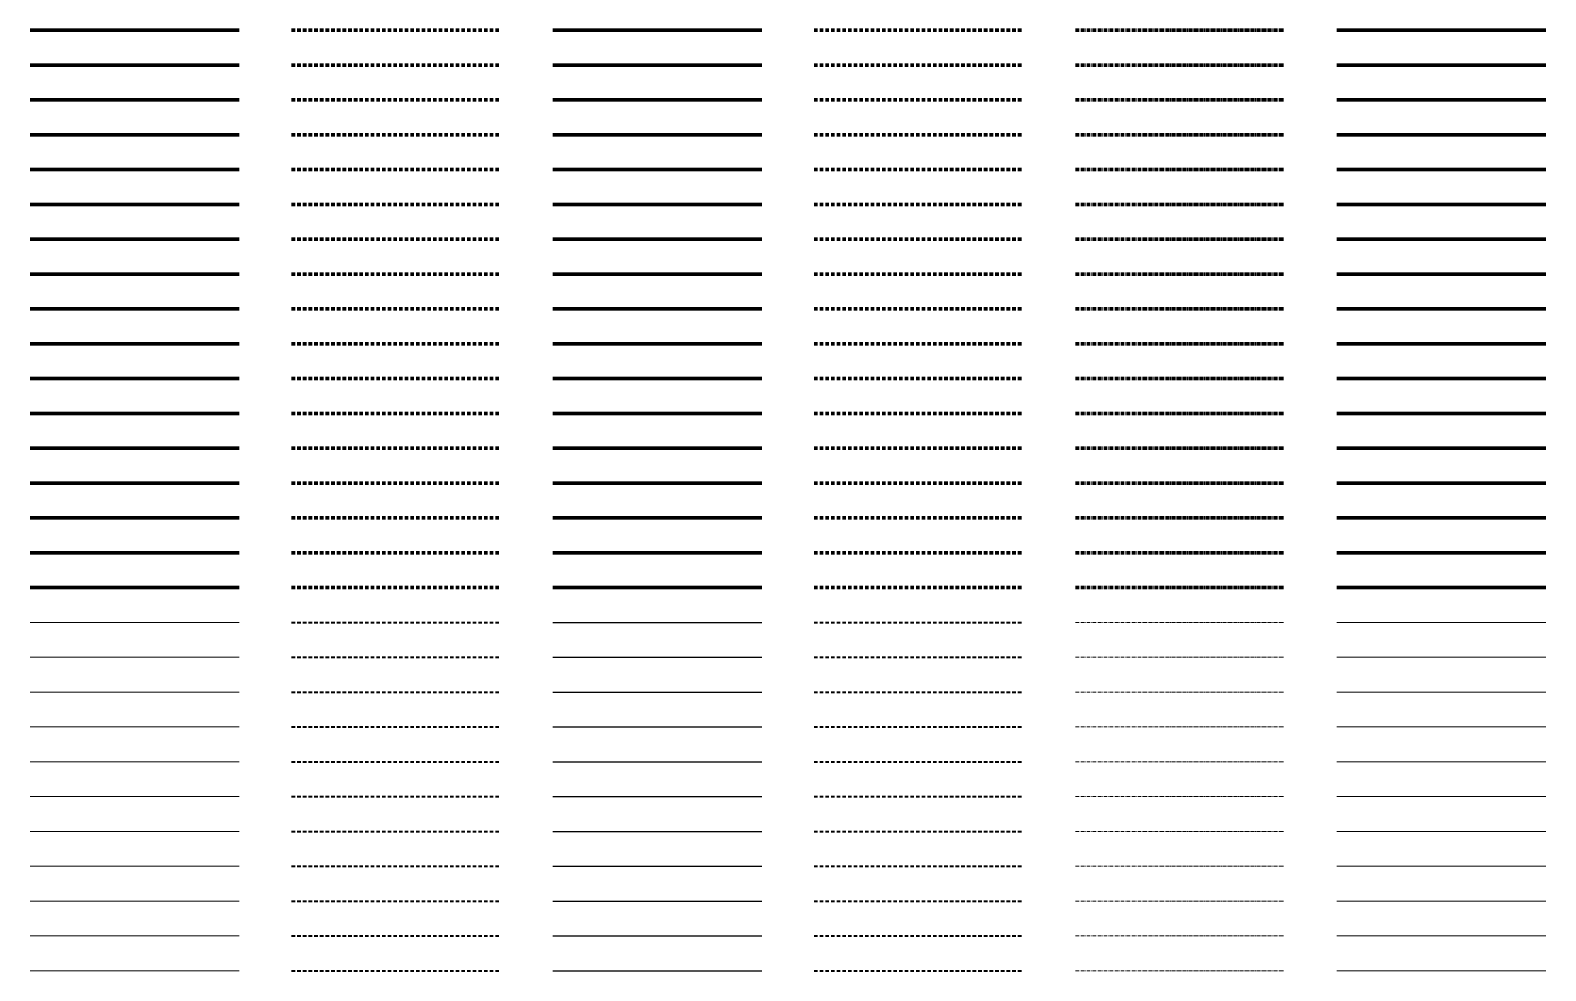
# Model space of a CAD drawing. Header units: metres. Extents: x -170 to 2070, y -13 to 17840.
# Drawn here: x 150 to 1020, y 5560 to 6100 of the extents above; entities that cross this region are included whole.
import ezdxf
from ezdxf.lldxf.tags import DXFTag

# ---------------------------------------------------------------- set-up
doc = ezdxf.new("R2010")
doc.units = ezdxf.units.M
doc.linetypes.add('KL-SO', pattern=[3.25, 2, -1.25])
doc.linetypes.add('KL-VERLATEN-SO', pattern=[3.25, 2, -0.5, 0.25, -0.5])
for name, color, linetype, lineweight in [('B-OI-KL-ET_LS_DISTRIBUTIE_400 V_4x150Al as50Cu-G', 14, 'Continuous', 18), ('B-OI-KL-ET_LS_DISTRIBUTIE_400 V_4x150Al as50Cu-RESERVE-G', 14, 'KL-RESERVE-SO', 18), ('B-OI-KL-ET_LS_DISTRIBUTIE_400 V_4x150Al as50Cu-VERLATEN-G', 14, 'KL-VERLATEN-SO', 18), ('B-OI-KL-ET_LS_DISTRIBUTIE_400 V_4x16Cu as16-G', 14, 'Continuous', 18), ('B-OI-KL-ET_LS_DISTRIBUTIE_400 V_4x16Cu as16-RESERVE-G', 14, 'KL-RESERVE-SO', 18), ('B-OI-KL-ET_LS_DISTRIBUTIE_400 V_4x16Cu as16-VERLATEN-G', 14, 'KL-VERLATEN-SO', 18), ('B-OI-KL-ET_LS_DISTRIBUTIE_400 V_4x2.5Cu as2.5-G', 14, 'Continuous', 18), ('B-OI-KL-ET_LS_DISTRIBUTIE_400 V_4x2.5Cu as2.5-RESERVE-G', 14, 'KL-RESERVE-SO', 18), ('B-OI-KL-ET_LS_DISTRIBUTIE_400 V_4x2.5Cu as2.5-VERLATEN-G', 14, 'KL-VERLATEN-SO', 18), ('B-OI-KL-ET_LS_DISTRIBUTIE_400 V_4x50Al 4x2.5Cu as25Cu-G', 14, 'Continuous', 18), ('B-OI-KL-ET_LS_DISTRIBUTIE_400 V_4x50Al 4x2.5Cu as25Cu-RESERVE-G', 14, 'KL-RESERVE-SO', 18), ('B-OI-KL-ET_LS_DISTRIBUTIE_400 V_4x50Al 4x2.5Cu as25Cu-VERLATEN-G', 14, 'KL-VERLATEN-SO', 18), ('B-OI-KL-ET_LS_DISTRIBUTIE_400 V_4x6Cu as6-G', 14, 'Continuous', 18), ('B-OI-KL-ET_LS_DISTRIBUTIE_400 V_4x6Cu as6-RESERVE-G', 14, 'KL-RESERVE-SO', 18), ('B-OI-KL-ET_LS_DISTRIBUTIE_400 V_4x6Cu as6-VERLATEN-G', 14, 'KL-VERLATEN-SO', 18), ('B-OI-KL-ET_LS_DISTRIBUTIE_400 V_4x95Al 4x6Cu as35Cu-G', 14, 'Continuous', 18), ('B-OI-KL-ET_LS_DISTRIBUTIE_400 V_4x95Al 4x6Cu as35Cu-RESERVE-G', 14, 'KL-RESERVE-SO', 18), ('B-OI-KL-ET_LS_DISTRIBUTIE_400 V_4x95Al 4x6Cu as35Cu-VERLATEN-G', 14, 'KL-VERLATEN-SO', 18), ('B-OI-KL-ET_LS_DISTRIBUTIE_400 V_5x10Cu-G', 14, 'Continuous', 18), ('B-OI-KL-ET_LS_DISTRIBUTIE_400 V_5x10Cu-RESERVE-G', 14, 'KL-RESERVE-SO', 18), ('B-OI-KL-ET_LS_DISTRIBUTIE_400 V_5x10Cu-VERLATEN-G', 14, 'KL-VERLATEN-SO', 18), ('B-OI-KL-ET_LS_DISTRIBUTIE_400 V_5x16Cu-G', 14, 'Continuous', 18), ('B-OI-KL-ET_LS_DISTRIBUTIE_400 V_5x16Cu-RESERVE-G', 14, 'KL-RESERVE-SO', 18), ('B-OI-KL-ET_LS_DISTRIBUTIE_400 V_5x16Cu-VERLATEN-G', 14, 'KL-VERLATEN-SO', 18), ('B-OI-KL-ET_LS_DISTRIBUTIE_400 V_OVERIG-G', 14, 'Continuous', 18), ('B-OI-KL-ET_LS_DISTRIBUTIE_400 V_OVERIG-RESERVE-G', 14, 'KL-RESERVE-SO', 18), ('B-OI-KL-ET_LS_DISTRIBUTIE_400 V_OVERIG-VERLATEN-G', 14, 'KL-VERLATEN-SO', 18), ('B-OI-KL-ET_LS_KATTENRUG-G', 7, 'Continuous', 18), ('B-OI-KL-ET_LS_KATTENRUG-RESERVE-G', 7, 'KL-RESERVE-SO', 18), ('B-OI-KL-ET_LS_KATTENRUG-VERLATEN-G', 7, 'KL-VERLATEN-SO', 18), ('B-OI-KL-ET_LS_KRUISING_OVERIG-G', 7, 'Continuous', 18), ('B-OI-KL-ET_LS_KRUISING_OVERIG-RESERVE-G', 7, 'KL-RESERVE-SO', 18), ('B-OI-KL-ET_LS_KRUISING_OVERIG-VERLATEN-G', 7, 'KL-VERLATEN-SO', 18), ('B-OI-KL-ET_LS_MANTELBUIS_GV EPOXY-G', 7, 'Continuous', 70), ('B-OI-KL-ET_LS_MANTELBUIS_GV EPOXY-RESERVE-G', 7, 'KL-RESERVE-SO', 70), ('B-OI-KL-ET_LS_MANTELBUIS_GV EPOXY-VERLATEN-G', 7, 'KL-VERLATEN-SO', 70), ('B-OI-KL-ET_LS_MANTELBUIS_GV EPOXY_150-G', 7, 'Continuous', 70), ('B-OI-KL-ET_LS_MANTELBUIS_GV EPOXY_150-RESERVE-G', 7, 'KL-RESERVE-SO', 70), ('B-OI-KL-ET_LS_MANTELBUIS_GV EPOXY_150-VERLATEN-G', 7, 'KL-VERLATEN-SO', 70), ('B-OI-KL-ET_LS_MANTELBUIS_GV EPOXY_200-G', 7, 'Continuous', 70), ('B-OI-KL-ET_LS_MANTELBUIS_GV EPOXY_200-RESERVE-G', 7, 'KL-RESERVE-SO', 70), ('B-OI-KL-ET_LS_MANTELBUIS_GV EPOXY_200-VERLATEN-G', 7, 'KL-VERLATEN-SO', 70), ('B-OI-KL-ET_LS_MANTELBUIS_GV EPOXY_250-G', 7, 'Continuous', 70), ('B-OI-KL-ET_LS_MANTELBUIS_GV EPOXY_250-RESERVE-G', 7, 'KL-RESERVE-SO', 70), ('B-OI-KL-ET_LS_MANTELBUIS_GV EPOXY_250-VERLATEN-G', 7, 'KL-VERLATEN-SO', 70), ('B-OI-KL-ET_LS_MANTELBUIS_GV EPOXY_300-G', 7, 'Continuous', 70), ('B-OI-KL-ET_LS_MANTELBUIS_GV EPOXY_300-RESERVE-G', 7, 'KL-RESERVE-SO', 70), ('B-OI-KL-ET_LS_MANTELBUIS_GV EPOXY_300-VERLATEN-G', 7, 'KL-VERLATEN-SO', 70), ('B-OI-KL-ET_LS_MANTELBUIS_GV EPOXY_350-G', 7, 'Continuous', 70), ('B-OI-KL-ET_LS_MANTELBUIS_GV EPOXY_350-RESERVE-G', 7, 'KL-RESERVE-SO', 70), ('B-OI-KL-ET_LS_MANTELBUIS_GV EPOXY_350-VERLATEN-G', 7, 'KL-VERLATEN-SO', 70), ('B-OI-KL-ET_LS_MANTELBUIS_GV EPOXY_400-G', 7, 'Continuous', 70), ('B-OI-KL-ET_LS_MANTELBUIS_GV EPOXY_400-RESERVE-G', 7, 'KL-RESERVE-SO', 70), ('B-OI-KL-ET_LS_MANTELBUIS_GV EPOXY_400-VERLATEN-G', 7, 'KL-VERLATEN-SO', 70), ('B-OI-KL-ET_LS_MANTELBUIS_GV EPOXY_558-G', 7, 'Continuous', 70), ('B-OI-KL-ET_LS_MANTELBUIS_GV EPOXY_558-RESERVE-G', 7, 'KL-RESERVE-SO', 70), ('B-OI-KL-ET_LS_MANTELBUIS_GV EPOXY_558-VERLATEN-G', 7, 'KL-VERLATEN-SO', 70), ('B-OI-KL-ET_LS_MANTELBUIS_GV EPOXY_616-G', 7, 'Continuous', 70), ('B-OI-KL-ET_LS_MANTELBUIS_GV EPOXY_616-RESERVE-G', 7, 'KL-RESERVE-SO', 70), ('B-OI-KL-ET_LS_MANTELBUIS_GV EPOXY_616-VERLATEN-G', 7, 'KL-VERLATEN-SO', 70), ('B-OI-KL-ET_LS_MANTELBUIS_HDPE DEELBAAR DN100 -G', 7, 'Continuous', 70), ('B-OI-KL-ET_LS_MANTELBUIS_HDPE DEELBAAR DN100 -RESERVE-G', 7, 'KL-RESERVE-SO', 70), ('B-OI-KL-ET_LS_MANTELBUIS_HDPE DEELBAAR DN100 -VERLATEN-G', 7, 'KL-VERLATEN-SO', 70), ('B-OI-KL-ET_LS_MANTELBUIS_HDPE DEELBAAR DN100_114-G', 7, 'Continuous', 70), ('B-OI-KL-ET_LS_MANTELBUIS_HDPE DEELBAAR DN100_114-RESERVE-G', 7, 'KL-RESERVE-SO', 70), ('B-OI-KL-ET_LS_MANTELBUIS_HDPE DEELBAAR DN100_114-VERLATEN-G', 7, 'KL-VERLATEN-SO', 70), ('B-OI-KL-ET_LS_MANTELBUIS_HDPE DEELBAAR DN150 -G', 7, 'Continuous', 70), ('B-OI-KL-ET_LS_MANTELBUIS_HDPE DEELBAAR DN150 -RESERVE-G', 7, 'KL-RESERVE-SO', 70), ('B-OI-KL-ET_LS_MANTELBUIS_HDPE DEELBAAR DN150 -VERLATEN-G', 7, 'KL-VERLATEN-SO', 70), ('B-OI-KL-ET_LS_MANTELBUIS_HDPE DEELBAAR DN150_165-G', 7, 'Continuous', 70), ('B-OI-KL-ET_LS_MANTELBUIS_HDPE DEELBAAR DN150_165-RESERVE-G', 7, 'KL-RESERVE-SO', 70), ('B-OI-KL-ET_LS_MANTELBUIS_HDPE DEELBAAR DN150_165-VERLATEN-G', 7, 'KL-VERLATEN-SO', 70), ('B-OI-KL-ET_LS_MANTELBUIS_HDPE FLEXIBEL-G', 7, 'Continuous', 70), ('B-OI-KL-ET_LS_MANTELBUIS_HDPE FLEXIBEL-RESERVE-G', 7, 'KL-RESERVE-SO', 70), ('B-OI-KL-ET_LS_MANTELBUIS_HDPE FLEXIBEL-VERLATEN-G', 7, 'KL-VERLATEN-SO', 70), ('B-OI-KL-ET_LS_MANTELBUIS_HDPE FLEXIBEL_110-G', 7, 'Continuous', 70), ('B-OI-KL-ET_LS_MANTELBUIS_HDPE FLEXIBEL_110-RESERVE-G', 7, 'KL-RESERVE-SO', 70), ('B-OI-KL-ET_LS_MANTELBUIS_HDPE FLEXIBEL_110-VERLATEN-G', 7, 'KL-VERLATEN-SO', 70), ('B-OI-KL-ET_LS_MANTELBUIS_HDPE FLEXIBEL_125-G', 7, 'Continuous', 70), ('B-OI-KL-ET_LS_MANTELBUIS_HDPE FLEXIBEL_125-RESERVE-G', 7, 'KL-RESERVE-SO', 70), ('B-OI-KL-ET_LS_MANTELBUIS_HDPE FLEXIBEL_125-VERLATEN-G', 7, 'KL-VERLATEN-SO', 70), ('B-OI-KL-ET_LS_MANTELBUIS_HDPE FLEXIBEL_160-G', 7, 'Continuous', 70), ('B-OI-KL-ET_LS_MANTELBUIS_HDPE FLEXIBEL_160-RESERVE-G', 7, 'KL-RESERVE-SO', 70), ('B-OI-KL-ET_LS_MANTELBUIS_HDPE FLEXIBEL_160-VERLATEN-G', 7, 'KL-VERLATEN-SO', 70), ('N-OI-KL-ET_LS_DISTRIBUTIE_400 V_4x150Al as50Cu-G', 14, 'KL-SO', 35), ('N-OI-KL-ET_LS_DISTRIBUTIE_400 V_4x16Cu as16-G', 14, 'KL-SO', 35), ('N-OI-KL-ET_LS_DISTRIBUTIE_400 V_4x2.5Cu as2.5-G', 14, 'KL-SO', 35), ('N-OI-KL-ET_LS_DISTRIBUTIE_400 V_4x50Al 4x2.5Cu as25Cu-G', 14, 'KL-SO', 35), ('N-OI-KL-ET_LS_DISTRIBUTIE_400 V_4x6Cu as6-G', 14, 'KL-SO', 35), ('N-OI-KL-ET_LS_DISTRIBUTIE_400 V_4x95Al 4x6Cu as35Cu-G', 14, 'KL-SO', 35), ('N-OI-KL-ET_LS_DISTRIBUTIE_400 V_5x10Cu-G', 14, 'KL-SO', 35), ('N-OI-KL-ET_LS_DISTRIBUTIE_400 V_5x16Cu-G', 14, 'KL-SO', 35), ('N-OI-KL-ET_LS_DISTRIBUTIE_400 V_OVERIG-G', 14, 'KL-SO', 35), ('N-OI-KL-ET_LS_KATTENRUG-G', 7, 'KL-SO', 35), ('N-OI-KL-ET_LS_KRUISING_OVERIG-G', 7, 'KL-SO', 35), ('N-OI-KL-ET_LS_MANTELBUIS_GV EPOXY-G', 10, 'KL-SO', 70), ('N-OI-KL-ET_LS_MANTELBUIS_GV EPOXY_150-G', 10, 'KL-SO', 70), ('N-OI-KL-ET_LS_MANTELBUIS_GV EPOXY_200-G', 10, 'KL-SO', 70), ('N-OI-KL-ET_LS_MANTELBUIS_GV EPOXY_250-G', 10, 'KL-SO', 70), ('N-OI-KL-ET_LS_MANTELBUIS_GV EPOXY_300-G', 10, 'KL-SO', 70), ('N-OI-KL-ET_LS_MANTELBUIS_GV EPOXY_350-G', 10, 'KL-SO', 70), ('N-OI-KL-ET_LS_MANTELBUIS_GV EPOXY_400-G', 10, 'KL-SO', 70), ('N-OI-KL-ET_LS_MANTELBUIS_GV EPOXY_558-G', 10, 'KL-SO', 70), ('N-OI-KL-ET_LS_MANTELBUIS_GV EPOXY_616-G', 10, 'KL-SO', 70), ('N-OI-KL-ET_LS_MANTELBUIS_HDPE DEELBAAR DN100 -G', 10, 'KL-SO', 70), ('N-OI-KL-ET_LS_MANTELBUIS_HDPE DEELBAAR DN100_114-G', 10, 'KL-SO', 70), ('N-OI-KL-ET_LS_MANTELBUIS_HDPE DEELBAAR DN150 -G', 10, 'KL-SO', 70), ('N-OI-KL-ET_LS_MANTELBUIS_HDPE DEELBAAR DN150_165-G', 10, 'KL-SO', 70), ('N-OI-KL-ET_LS_MANTELBUIS_HDPE FLEXIBEL-G', 10, 'KL-SO', 70), ('N-OI-KL-ET_LS_MANTELBUIS_HDPE FLEXIBEL_110-G', 10, 'KL-SO', 70), ('N-OI-KL-ET_LS_MANTELBUIS_HDPE FLEXIBEL_125-G', 10, 'KL-SO', 70), ('N-OI-KL-ET_LS_MANTELBUIS_HDPE FLEXIBEL_160-G', 10, 'KL-SO', 70), ('R-OI-KL-ET_LS_DISTRIBUTIE_400 V_4x150Al as50Cu-G', 14, 'KL-SO', 35), ('R-OI-KL-ET_LS_DISTRIBUTIE_400 V_4x16Cu as16-G', 14, 'KL-SO', 35), ('R-OI-KL-ET_LS_DISTRIBUTIE_400 V_4x2.5Cu as2.5-G', 14, 'KL-SO', 35), ('R-OI-KL-ET_LS_DISTRIBUTIE_400 V_4x50Al 4x2.5Cu as25Cu-G', 14, 'KL-SO', 35), ('R-OI-KL-ET_LS_DISTRIBUTIE_400 V_4x6Cu as6-G', 14, 'KL-SO', 35), ('R-OI-KL-ET_LS_DISTRIBUTIE_400 V_4x95Al 4x6Cu as35Cu-G', 14, 'KL-SO', 35), ('R-OI-KL-ET_LS_DISTRIBUTIE_400 V_5x10Cu-G', 14, 'KL-SO', 35), ('R-OI-KL-ET_LS_DISTRIBUTIE_400 V_5x16Cu-G', 14, 'KL-SO', 35), ('R-OI-KL-ET_LS_DISTRIBUTIE_400 V_OVERIG-G', 14, 'KL-SO', 35), ('R-OI-KL-ET_LS_KATTENRUG-G', 7, 'KL-SO', 35), ('R-OI-KL-ET_LS_KRUISING_OVERIG-G', 7, 'KL-SO', 35), ('R-OI-KL-ET_LS_MANTELBUIS_GV EPOXY-G', 10, 'KL-SO', 70), ('R-OI-KL-ET_LS_MANTELBUIS_GV EPOXY_150-G', 10, 'KL-SO', 70), ('R-OI-KL-ET_LS_MANTELBUIS_GV EPOXY_200-G', 10, 'KL-SO', 70), ('R-OI-KL-ET_LS_MANTELBUIS_GV EPOXY_250-G', 10, 'KL-SO', 70), ('R-OI-KL-ET_LS_MANTELBUIS_GV EPOXY_300-G', 10, 'KL-SO', 70), ('R-OI-KL-ET_LS_MANTELBUIS_GV EPOXY_350-G', 10, 'KL-SO', 70), ('R-OI-KL-ET_LS_MANTELBUIS_GV EPOXY_400-G', 10, 'KL-SO', 70), ('R-OI-KL-ET_LS_MANTELBUIS_GV EPOXY_558-G', 10, 'KL-SO', 70), ('R-OI-KL-ET_LS_MANTELBUIS_GV EPOXY_616-G', 10, 'KL-SO', 70), ('R-OI-KL-ET_LS_MANTELBUIS_HDPE DEELBAAR DN100 -G', 10, 'KL-SO', 70), ('R-OI-KL-ET_LS_MANTELBUIS_HDPE DEELBAAR DN100_114-G', 10, 'KL-SO', 70), ('R-OI-KL-ET_LS_MANTELBUIS_HDPE DEELBAAR DN150 -G', 10, 'KL-SO', 70), ('R-OI-KL-ET_LS_MANTELBUIS_HDPE DEELBAAR DN150_165-G', 10, 'KL-SO', 70), ('R-OI-KL-ET_LS_MANTELBUIS_HDPE FLEXIBEL-G', 10, 'KL-SO', 70), ('R-OI-KL-ET_LS_MANTELBUIS_HDPE FLEXIBEL_110-G', 10, 'KL-SO', 70), ('R-OI-KL-ET_LS_MANTELBUIS_HDPE FLEXIBEL_125-G', 10, 'KL-SO', 70), ('R-OI-KL-ET_LS_MANTELBUIS_HDPE FLEXIBEL_160-G', 10, 'KL-SO', 70), ('V-OI-KL-ET_LS_DISTRIBUTIE_400 V_4x150Al as50Cu-G', 14, 'V-KL-SO', 25), ('V-OI-KL-ET_LS_DISTRIBUTIE_400 V_4x16Cu as16-G', 14, 'V-KL-SO', 25), ('V-OI-KL-ET_LS_DISTRIBUTIE_400 V_4x2.5Cu as2.5-G', 14, 'V-KL-SO', 25), ('V-OI-KL-ET_LS_DISTRIBUTIE_400 V_4x50Al 4x2.5Cu as25Cu-G', 14, 'V-KL-SO', 25), ('V-OI-KL-ET_LS_DISTRIBUTIE_400 V_4x6Cu as6-G', 14, 'V-KL-SO', 25), ('V-OI-KL-ET_LS_DISTRIBUTIE_400 V_4x95Al 4x6Cu as35Cu-G', 14, 'V-KL-SO', 25), ('V-OI-KL-ET_LS_DISTRIBUTIE_400 V_5x10Cu-G', 14, 'V-KL-SO', 25), ('V-OI-KL-ET_LS_DISTRIBUTIE_400 V_5x16Cu-G', 14, 'V-KL-SO', 25), ('V-OI-KL-ET_LS_DISTRIBUTIE_400 V_OVERIG-G', 14, 'V-KL-SO', 25), ('V-OI-KL-ET_LS_KATTENRUG-G', 7, 'V-KL-SO', 25), ('V-OI-KL-ET_LS_KRUISING_OVERIG-G', 7, 'V-KL-SO', 25), ('V-OI-KL-ET_LS_MANTELBUIS_GV EPOXY-G', 7, 'V-KL-SO', 70), ('V-OI-KL-ET_LS_MANTELBUIS_GV EPOXY_150-G', 7, 'V-KL-SO', 70), ('V-OI-KL-ET_LS_MANTELBUIS_GV EPOXY_200-G', 7, 'V-KL-SO', 70), ('V-OI-KL-ET_LS_MANTELBUIS_GV EPOXY_250-G', 7, 'V-KL-SO', 70), ('V-OI-KL-ET_LS_MANTELBUIS_GV EPOXY_300-G', 7, 'V-KL-SO', 70), ('V-OI-KL-ET_LS_MANTELBUIS_GV EPOXY_350-G', 7, 'V-KL-SO', 70), ('V-OI-KL-ET_LS_MANTELBUIS_GV EPOXY_400-G', 7, 'V-KL-SO', 70), ('V-OI-KL-ET_LS_MANTELBUIS_GV EPOXY_558-G', 7, 'V-KL-SO', 70), ('V-OI-KL-ET_LS_MANTELBUIS_GV EPOXY_616-G', 7, 'V-KL-SO', 70), ('V-OI-KL-ET_LS_MANTELBUIS_HDPE DEELBAAR DN100 -G', 7, 'V-KL-SO', 70), ('V-OI-KL-ET_LS_MANTELBUIS_HDPE DEELBAAR DN100_114-G', 7, 'V-KL-SO', 70), ('V-OI-KL-ET_LS_MANTELBUIS_HDPE DEELBAAR DN150 -G', 7, 'V-KL-SO', 70), ('V-OI-KL-ET_LS_MANTELBUIS_HDPE DEELBAAR DN150_165-G', 7, 'V-KL-SO', 70), ('V-OI-KL-ET_LS_MANTELBUIS_HDPE FLEXIBEL-G', 7, 'V-KL-SO', 70), ('V-OI-KL-ET_LS_MANTELBUIS_HDPE FLEXIBEL_110-G', 7, 'V-KL-SO', 70), ('V-OI-KL-ET_LS_MANTELBUIS_HDPE FLEXIBEL_125-G', 7, 'V-KL-SO', 70), ('V-OI-KL-ET_LS_MANTELBUIS_HDPE FLEXIBEL_160-G', 7, 'V-KL-SO', 70)]:
    doc.layers.add(name, color=color, linetype=linetype, lineweight=lineweight)
tags = doc.linetypes.add('KL-RESERVE-SO', pattern='A,7,-2,["RS",Standard,S=1,R=0,X=-1,Y=-0.5],-1.5', length=10.5).pattern_tags.tags
tags[6] = DXFTag(74, 10)
doc.linetypes.add('V-KL-SO', pattern='A,2,[24,nlcs.shx,S=0.75,R=0,X=0,Y=0],2', length=4)

msp = doc.modelspace()

# ---------------------------------------------------------------- linework, layer by layer
at = {"layer": 'B-OI-KL-ET_LS_DISTRIBUTIE_400 V_4x150Al as50Cu-G'}
msp.add_line((150, 5560), (270, 5560), dxfattribs=at)
at = {"layer": 'B-OI-KL-ET_LS_DISTRIBUTIE_400 V_4x150Al as50Cu-RESERVE-G'}
msp.add_line((900, 5560), (1020, 5560), dxfattribs=at)
at = {"layer": 'B-OI-KL-ET_LS_DISTRIBUTIE_400 V_4x150Al as50Cu-VERLATEN-G'}
msp.add_line((750, 5560), (870, 5560), dxfattribs=at)
at = {"layer": 'B-OI-KL-ET_LS_DISTRIBUTIE_400 V_4x16Cu as16-G'}
msp.add_line((150, 5580), (270, 5580), dxfattribs=at)
at = {"layer": 'B-OI-KL-ET_LS_DISTRIBUTIE_400 V_4x16Cu as16-RESERVE-G'}
msp.add_line((900, 5580), (1020, 5580), dxfattribs=at)
at = {"layer": 'B-OI-KL-ET_LS_DISTRIBUTIE_400 V_4x16Cu as16-VERLATEN-G'}
msp.add_line((750, 5580), (870, 5580), dxfattribs=at)
at = {"layer": 'B-OI-KL-ET_LS_DISTRIBUTIE_400 V_4x2.5Cu as2.5-G'}
msp.add_line((150, 5600), (270, 5600), dxfattribs=at)
at = {"layer": 'B-OI-KL-ET_LS_DISTRIBUTIE_400 V_4x2.5Cu as2.5-RESERVE-G'}
msp.add_line((900, 5600), (1020, 5600), dxfattribs=at)
at = {"layer": 'B-OI-KL-ET_LS_DISTRIBUTIE_400 V_4x2.5Cu as2.5-VERLATEN-G'}
msp.add_line((750, 5600), (870, 5600), dxfattribs=at)
at = {"layer": 'B-OI-KL-ET_LS_DISTRIBUTIE_400 V_4x50Al 4x2.5Cu as25Cu-G'}
msp.add_line((150, 5620), (270, 5620), dxfattribs=at)
at = {"layer": 'B-OI-KL-ET_LS_DISTRIBUTIE_400 V_4x50Al 4x2.5Cu as25Cu-RESERVE-G'}
msp.add_line((900, 5620), (1020, 5620), dxfattribs=at)
at = {"layer": 'B-OI-KL-ET_LS_DISTRIBUTIE_400 V_4x50Al 4x2.5Cu as25Cu-VERLATEN-G'}
msp.add_line((750, 5620), (870, 5620), dxfattribs=at)
at = {"layer": 'B-OI-KL-ET_LS_DISTRIBUTIE_400 V_4x6Cu as6-G'}
msp.add_line((150, 5640), (270, 5640), dxfattribs=at)
at = {"layer": 'B-OI-KL-ET_LS_DISTRIBUTIE_400 V_4x6Cu as6-RESERVE-G'}
msp.add_line((900, 5640), (1020, 5640), dxfattribs=at)
at = {"layer": 'B-OI-KL-ET_LS_DISTRIBUTIE_400 V_4x6Cu as6-VERLATEN-G'}
msp.add_line((750, 5640), (870, 5640), dxfattribs=at)
at = {"layer": 'B-OI-KL-ET_LS_DISTRIBUTIE_400 V_4x95Al 4x6Cu as35Cu-G'}
msp.add_line((150, 5660), (270, 5660), dxfattribs=at)
at = {"layer": 'B-OI-KL-ET_LS_DISTRIBUTIE_400 V_4x95Al 4x6Cu as35Cu-RESERVE-G'}
msp.add_line((900, 5660), (1020, 5660), dxfattribs=at)
at = {"layer": 'B-OI-KL-ET_LS_DISTRIBUTIE_400 V_4x95Al 4x6Cu as35Cu-VERLATEN-G'}
msp.add_line((750, 5660), (870, 5660), dxfattribs=at)
at = {"layer": 'B-OI-KL-ET_LS_DISTRIBUTIE_400 V_5x10Cu-G'}
msp.add_line((150, 5680), (270, 5680), dxfattribs=at)
at = {"layer": 'B-OI-KL-ET_LS_DISTRIBUTIE_400 V_5x10Cu-RESERVE-G'}
msp.add_line((900, 5680), (1020, 5680), dxfattribs=at)
at = {"layer": 'B-OI-KL-ET_LS_DISTRIBUTIE_400 V_5x10Cu-VERLATEN-G'}
msp.add_line((750, 5680), (870, 5680), dxfattribs=at)
at = {"layer": 'B-OI-KL-ET_LS_DISTRIBUTIE_400 V_5x16Cu-G'}
msp.add_line((150, 5700), (270, 5700), dxfattribs=at)
at = {"layer": 'B-OI-KL-ET_LS_DISTRIBUTIE_400 V_5x16Cu-RESERVE-G'}
msp.add_line((900, 5700), (1020, 5700), dxfattribs=at)
at = {"layer": 'B-OI-KL-ET_LS_DISTRIBUTIE_400 V_5x16Cu-VERLATEN-G'}
msp.add_line((750, 5700), (870, 5700), dxfattribs=at)
at = {"layer": 'B-OI-KL-ET_LS_DISTRIBUTIE_400 V_OVERIG-G'}
msp.add_line((150, 5720), (270, 5720), dxfattribs=at)
at = {"layer": 'B-OI-KL-ET_LS_DISTRIBUTIE_400 V_OVERIG-RESERVE-G'}
msp.add_line((900, 5720), (1020, 5720), dxfattribs=at)
at = {"layer": 'B-OI-KL-ET_LS_DISTRIBUTIE_400 V_OVERIG-VERLATEN-G'}
msp.add_line((750, 5720), (870, 5720), dxfattribs=at)
at = {"layer": 'B-OI-KL-ET_LS_KATTENRUG-G'}
msp.add_line((150, 5740), (270, 5740), dxfattribs=at)
at = {"layer": 'B-OI-KL-ET_LS_KATTENRUG-RESERVE-G'}
msp.add_line((900, 5740), (1020, 5740), dxfattribs=at)
at = {"layer": 'B-OI-KL-ET_LS_KATTENRUG-VERLATEN-G'}
msp.add_line((750, 5740), (870, 5740), dxfattribs=at)
at = {"layer": 'B-OI-KL-ET_LS_KRUISING_OVERIG-G'}
msp.add_line((150, 5760), (270, 5760), dxfattribs=at)
at = {"layer": 'B-OI-KL-ET_LS_KRUISING_OVERIG-RESERVE-G'}
msp.add_line((900, 5760), (1020, 5760), dxfattribs=at)
at = {"layer": 'B-OI-KL-ET_LS_KRUISING_OVERIG-VERLATEN-G'}
msp.add_line((750, 5760), (870, 5760), dxfattribs=at)
at = {"layer": 'B-OI-KL-ET_LS_MANTELBUIS_GV EPOXY-G'}
msp.add_line((150, 5780), (270, 5780), dxfattribs=at)
at = {"layer": 'B-OI-KL-ET_LS_MANTELBUIS_GV EPOXY-RESERVE-G'}
msp.add_line((900, 5780), (1020, 5780), dxfattribs=at)
at = {"layer": 'B-OI-KL-ET_LS_MANTELBUIS_GV EPOXY-VERLATEN-G'}
msp.add_line((750, 5780), (870, 5780), dxfattribs=at)
at = {"layer": 'B-OI-KL-ET_LS_MANTELBUIS_GV EPOXY_150-G'}
msp.add_line((150, 5800), (270, 5800), dxfattribs=at)
at = {"layer": 'B-OI-KL-ET_LS_MANTELBUIS_GV EPOXY_150-RESERVE-G'}
msp.add_line((900, 5800), (1020, 5800), dxfattribs=at)
at = {"layer": 'B-OI-KL-ET_LS_MANTELBUIS_GV EPOXY_150-VERLATEN-G'}
msp.add_line((750, 5800), (870, 5800), dxfattribs=at)
at = {"layer": 'B-OI-KL-ET_LS_MANTELBUIS_GV EPOXY_200-G'}
msp.add_line((150, 5820), (270, 5820), dxfattribs=at)
at = {"layer": 'B-OI-KL-ET_LS_MANTELBUIS_GV EPOXY_200-RESERVE-G'}
msp.add_line((900, 5820), (1020, 5820), dxfattribs=at)
at = {"layer": 'B-OI-KL-ET_LS_MANTELBUIS_GV EPOXY_200-VERLATEN-G'}
msp.add_line((750, 5820), (870, 5820), dxfattribs=at)
at = {"layer": 'B-OI-KL-ET_LS_MANTELBUIS_GV EPOXY_250-G'}
msp.add_line((150, 5840), (270, 5840), dxfattribs=at)
at = {"layer": 'B-OI-KL-ET_LS_MANTELBUIS_GV EPOXY_250-RESERVE-G'}
msp.add_line((900, 5840), (1020, 5840), dxfattribs=at)
at = {"layer": 'B-OI-KL-ET_LS_MANTELBUIS_GV EPOXY_250-VERLATEN-G'}
msp.add_line((750, 5840), (870, 5840), dxfattribs=at)
at = {"layer": 'B-OI-KL-ET_LS_MANTELBUIS_GV EPOXY_300-G'}
msp.add_line((150, 5860), (270, 5860), dxfattribs=at)
at = {"layer": 'B-OI-KL-ET_LS_MANTELBUIS_GV EPOXY_300-RESERVE-G'}
msp.add_line((900, 5860), (1020, 5860), dxfattribs=at)
at = {"layer": 'B-OI-KL-ET_LS_MANTELBUIS_GV EPOXY_300-VERLATEN-G'}
msp.add_line((750, 5860), (870, 5860), dxfattribs=at)
at = {"layer": 'B-OI-KL-ET_LS_MANTELBUIS_GV EPOXY_350-G'}
msp.add_line((150, 5880), (270, 5880), dxfattribs=at)
at = {"layer": 'B-OI-KL-ET_LS_MANTELBUIS_GV EPOXY_350-RESERVE-G'}
msp.add_line((900, 5880), (1020, 5880), dxfattribs=at)
at = {"layer": 'B-OI-KL-ET_LS_MANTELBUIS_GV EPOXY_350-VERLATEN-G'}
msp.add_line((750, 5880), (870, 5880), dxfattribs=at)
at = {"layer": 'B-OI-KL-ET_LS_MANTELBUIS_GV EPOXY_400-G'}
msp.add_line((150, 5900), (270, 5900), dxfattribs=at)
at = {"layer": 'B-OI-KL-ET_LS_MANTELBUIS_GV EPOXY_400-RESERVE-G'}
msp.add_line((900, 5900), (1020, 5900), dxfattribs=at)
at = {"layer": 'B-OI-KL-ET_LS_MANTELBUIS_GV EPOXY_400-VERLATEN-G'}
msp.add_line((750, 5900), (870, 5900), dxfattribs=at)
at = {"layer": 'B-OI-KL-ET_LS_MANTELBUIS_GV EPOXY_558-G'}
msp.add_line((150, 5920), (270, 5920), dxfattribs=at)
at = {"layer": 'B-OI-KL-ET_LS_MANTELBUIS_GV EPOXY_558-RESERVE-G'}
msp.add_line((900, 5920), (1020, 5920), dxfattribs=at)
at = {"layer": 'B-OI-KL-ET_LS_MANTELBUIS_GV EPOXY_558-VERLATEN-G'}
msp.add_line((750, 5920), (870, 5920), dxfattribs=at)
at = {"layer": 'B-OI-KL-ET_LS_MANTELBUIS_GV EPOXY_616-G'}
msp.add_line((150, 5940), (270, 5940), dxfattribs=at)
at = {"layer": 'B-OI-KL-ET_LS_MANTELBUIS_GV EPOXY_616-RESERVE-G'}
msp.add_line((900, 5940), (1020, 5940), dxfattribs=at)
at = {"layer": 'B-OI-KL-ET_LS_MANTELBUIS_GV EPOXY_616-VERLATEN-G'}
msp.add_line((750, 5940), (870, 5940), dxfattribs=at)
at = {"layer": 'B-OI-KL-ET_LS_MANTELBUIS_HDPE DEELBAAR DN100 -G'}
msp.add_line((150, 5960), (270, 5960), dxfattribs=at)
at = {"layer": 'B-OI-KL-ET_LS_MANTELBUIS_HDPE DEELBAAR DN100 -RESERVE-G'}
msp.add_line((900, 5960), (1020, 5960), dxfattribs=at)
at = {"layer": 'B-OI-KL-ET_LS_MANTELBUIS_HDPE DEELBAAR DN100 -VERLATEN-G'}
msp.add_line((750, 5960), (870, 5960), dxfattribs=at)
at = {"layer": 'B-OI-KL-ET_LS_MANTELBUIS_HDPE DEELBAAR DN100_114-G'}
msp.add_line((150, 5980), (270, 5980), dxfattribs=at)
at = {"layer": 'B-OI-KL-ET_LS_MANTELBUIS_HDPE DEELBAAR DN100_114-RESERVE-G'}
msp.add_line((900, 5980), (1020, 5980), dxfattribs=at)
at = {"layer": 'B-OI-KL-ET_LS_MANTELBUIS_HDPE DEELBAAR DN100_114-VERLATEN-G'}
msp.add_line((750, 5980), (870, 5980), dxfattribs=at)
at = {"layer": 'B-OI-KL-ET_LS_MANTELBUIS_HDPE DEELBAAR DN150 -G'}
msp.add_line((150, 6000), (270, 6000), dxfattribs=at)
at = {"layer": 'B-OI-KL-ET_LS_MANTELBUIS_HDPE DEELBAAR DN150 -RESERVE-G'}
msp.add_line((900, 6000), (1020, 6000), dxfattribs=at)
at = {"layer": 'B-OI-KL-ET_LS_MANTELBUIS_HDPE DEELBAAR DN150 -VERLATEN-G'}
msp.add_line((750, 6000), (870, 6000), dxfattribs=at)
at = {"layer": 'B-OI-KL-ET_LS_MANTELBUIS_HDPE DEELBAAR DN150_165-G'}
msp.add_line((150, 6020), (270, 6020), dxfattribs=at)
at = {"layer": 'B-OI-KL-ET_LS_MANTELBUIS_HDPE DEELBAAR DN150_165-RESERVE-G'}
msp.add_line((900, 6020), (1020, 6020), dxfattribs=at)
at = {"layer": 'B-OI-KL-ET_LS_MANTELBUIS_HDPE DEELBAAR DN150_165-VERLATEN-G'}
msp.add_line((750, 6020), (870, 6020), dxfattribs=at)
at = {"layer": 'B-OI-KL-ET_LS_MANTELBUIS_HDPE FLEXIBEL-G'}
msp.add_line((150, 6040), (270, 6040), dxfattribs=at)
at = {"layer": 'B-OI-KL-ET_LS_MANTELBUIS_HDPE FLEXIBEL-RESERVE-G'}
msp.add_line((900, 6040), (1020, 6040), dxfattribs=at)
at = {"layer": 'B-OI-KL-ET_LS_MANTELBUIS_HDPE FLEXIBEL-VERLATEN-G'}
msp.add_line((750, 6040), (870, 6040), dxfattribs=at)
at = {"layer": 'B-OI-KL-ET_LS_MANTELBUIS_HDPE FLEXIBEL_110-G'}
msp.add_line((150, 6060), (270, 6060), dxfattribs=at)
at = {"layer": 'B-OI-KL-ET_LS_MANTELBUIS_HDPE FLEXIBEL_110-RESERVE-G'}
msp.add_line((900, 6060), (1020, 6060), dxfattribs=at)
at = {"layer": 'B-OI-KL-ET_LS_MANTELBUIS_HDPE FLEXIBEL_110-VERLATEN-G'}
msp.add_line((750, 6060), (870, 6060), dxfattribs=at)
at = {"layer": 'B-OI-KL-ET_LS_MANTELBUIS_HDPE FLEXIBEL_125-G'}
msp.add_line((150, 6080), (270, 6080), dxfattribs=at)
at = {"layer": 'B-OI-KL-ET_LS_MANTELBUIS_HDPE FLEXIBEL_125-RESERVE-G'}
msp.add_line((900, 6080), (1020, 6080), dxfattribs=at)
at = {"layer": 'B-OI-KL-ET_LS_MANTELBUIS_HDPE FLEXIBEL_125-VERLATEN-G'}
msp.add_line((750, 6080), (870, 6080), dxfattribs=at)
at = {"layer": 'B-OI-KL-ET_LS_MANTELBUIS_HDPE FLEXIBEL_160-G'}
msp.add_line((150, 6100), (270, 6100), dxfattribs=at)
at = {"layer": 'B-OI-KL-ET_LS_MANTELBUIS_HDPE FLEXIBEL_160-RESERVE-G'}
msp.add_line((900, 6100), (1020, 6100), dxfattribs=at)
at = {"layer": 'B-OI-KL-ET_LS_MANTELBUIS_HDPE FLEXIBEL_160-VERLATEN-G'}
msp.add_line((750, 6100), (870, 6100), dxfattribs=at)
at = {"layer": 'N-OI-KL-ET_LS_DISTRIBUTIE_400 V_4x150Al as50Cu-G'}
msp.add_line((300, 5560), (420, 5560), dxfattribs=at)
at = {"layer": 'N-OI-KL-ET_LS_DISTRIBUTIE_400 V_4x16Cu as16-G'}
msp.add_line((300, 5580), (420, 5580), dxfattribs=at)
at = {"layer": 'N-OI-KL-ET_LS_DISTRIBUTIE_400 V_4x2.5Cu as2.5-G'}
msp.add_line((300, 5600), (420, 5600), dxfattribs=at)
at = {"layer": 'N-OI-KL-ET_LS_DISTRIBUTIE_400 V_4x50Al 4x2.5Cu as25Cu-G'}
msp.add_line((300, 5620), (420, 5620), dxfattribs=at)
at = {"layer": 'N-OI-KL-ET_LS_DISTRIBUTIE_400 V_4x6Cu as6-G'}
msp.add_line((300, 5640), (420, 5640), dxfattribs=at)
at = {"layer": 'N-OI-KL-ET_LS_DISTRIBUTIE_400 V_4x95Al 4x6Cu as35Cu-G'}
msp.add_line((300, 5660), (420, 5660), dxfattribs=at)
at = {"layer": 'N-OI-KL-ET_LS_DISTRIBUTIE_400 V_5x10Cu-G'}
msp.add_line((300, 5680), (420, 5680), dxfattribs=at)
at = {"layer": 'N-OI-KL-ET_LS_DISTRIBUTIE_400 V_5x16Cu-G'}
msp.add_line((300, 5700), (420, 5700), dxfattribs=at)
at = {"layer": 'N-OI-KL-ET_LS_DISTRIBUTIE_400 V_OVERIG-G'}
msp.add_line((300, 5720), (420, 5720), dxfattribs=at)
at = {"layer": 'N-OI-KL-ET_LS_KATTENRUG-G'}
msp.add_line((300, 5740), (420, 5740), dxfattribs=at)
at = {"layer": 'N-OI-KL-ET_LS_KRUISING_OVERIG-G'}
msp.add_line((300, 5760), (420, 5760), dxfattribs=at)
at = {"layer": 'N-OI-KL-ET_LS_MANTELBUIS_GV EPOXY-G'}
msp.add_line((300, 5780), (420, 5780), dxfattribs=at)
at = {"layer": 'N-OI-KL-ET_LS_MANTELBUIS_GV EPOXY_150-G'}
msp.add_line((300, 5800), (420, 5800), dxfattribs=at)
at = {"layer": 'N-OI-KL-ET_LS_MANTELBUIS_GV EPOXY_200-G'}
msp.add_line((300, 5820), (420, 5820), dxfattribs=at)
at = {"layer": 'N-OI-KL-ET_LS_MANTELBUIS_GV EPOXY_250-G'}
msp.add_line((300, 5840), (420, 5840), dxfattribs=at)
at = {"layer": 'N-OI-KL-ET_LS_MANTELBUIS_GV EPOXY_300-G'}
msp.add_line((300, 5860), (420, 5860), dxfattribs=at)
at = {"layer": 'N-OI-KL-ET_LS_MANTELBUIS_GV EPOXY_350-G'}
msp.add_line((300, 5880), (420, 5880), dxfattribs=at)
at = {"layer": 'N-OI-KL-ET_LS_MANTELBUIS_GV EPOXY_400-G'}
msp.add_line((300, 5900), (420, 5900), dxfattribs=at)
at = {"layer": 'N-OI-KL-ET_LS_MANTELBUIS_GV EPOXY_558-G'}
msp.add_line((300, 5920), (420, 5920), dxfattribs=at)
at = {"layer": 'N-OI-KL-ET_LS_MANTELBUIS_GV EPOXY_616-G'}
msp.add_line((300, 5940), (420, 5940), dxfattribs=at)
at = {"layer": 'N-OI-KL-ET_LS_MANTELBUIS_HDPE DEELBAAR DN100 -G'}
msp.add_line((300, 5960), (420, 5960), dxfattribs=at)
at = {"layer": 'N-OI-KL-ET_LS_MANTELBUIS_HDPE DEELBAAR DN100_114-G'}
msp.add_line((300, 5980), (420, 5980), dxfattribs=at)
at = {"layer": 'N-OI-KL-ET_LS_MANTELBUIS_HDPE DEELBAAR DN150 -G'}
msp.add_line((300, 6000), (420, 6000), dxfattribs=at)
at = {"layer": 'N-OI-KL-ET_LS_MANTELBUIS_HDPE DEELBAAR DN150_165-G'}
msp.add_line((300, 6020), (420, 6020), dxfattribs=at)
at = {"layer": 'N-OI-KL-ET_LS_MANTELBUIS_HDPE FLEXIBEL-G'}
msp.add_line((300, 6040), (420, 6040), dxfattribs=at)
at = {"layer": 'N-OI-KL-ET_LS_MANTELBUIS_HDPE FLEXIBEL_110-G'}
msp.add_line((300, 6060), (420, 6060), dxfattribs=at)
at = {"layer": 'N-OI-KL-ET_LS_MANTELBUIS_HDPE FLEXIBEL_125-G'}
msp.add_line((300, 6080), (420, 6080), dxfattribs=at)
at = {"layer": 'N-OI-KL-ET_LS_MANTELBUIS_HDPE FLEXIBEL_160-G'}
msp.add_line((300, 6100), (420, 6100), dxfattribs=at)
at = {"layer": 'R-OI-KL-ET_LS_DISTRIBUTIE_400 V_4x150Al as50Cu-G'}
msp.add_line((600, 5560), (720, 5560), dxfattribs=at)
at = {"layer": 'R-OI-KL-ET_LS_DISTRIBUTIE_400 V_4x16Cu as16-G'}
msp.add_line((600, 5580), (720, 5580), dxfattribs=at)
at = {"layer": 'R-OI-KL-ET_LS_DISTRIBUTIE_400 V_4x2.5Cu as2.5-G'}
msp.add_line((600, 5600), (720, 5600), dxfattribs=at)
at = {"layer": 'R-OI-KL-ET_LS_DISTRIBUTIE_400 V_4x50Al 4x2.5Cu as25Cu-G'}
msp.add_line((600, 5620), (720, 5620), dxfattribs=at)
at = {"layer": 'R-OI-KL-ET_LS_DISTRIBUTIE_400 V_4x6Cu as6-G'}
msp.add_line((600, 5640), (720, 5640), dxfattribs=at)
at = {"layer": 'R-OI-KL-ET_LS_DISTRIBUTIE_400 V_4x95Al 4x6Cu as35Cu-G'}
msp.add_line((600, 5660), (720, 5660), dxfattribs=at)
at = {"layer": 'R-OI-KL-ET_LS_DISTRIBUTIE_400 V_5x10Cu-G'}
msp.add_line((600, 5680), (720, 5680), dxfattribs=at)
at = {"layer": 'R-OI-KL-ET_LS_DISTRIBUTIE_400 V_5x16Cu-G'}
msp.add_line((600, 5700), (720, 5700), dxfattribs=at)
at = {"layer": 'R-OI-KL-ET_LS_DISTRIBUTIE_400 V_OVERIG-G'}
msp.add_line((600, 5720), (720, 5720), dxfattribs=at)
at = {"layer": 'R-OI-KL-ET_LS_KATTENRUG-G'}
msp.add_line((600, 5740), (720, 5740), dxfattribs=at)
at = {"layer": 'R-OI-KL-ET_LS_KRUISING_OVERIG-G'}
msp.add_line((600, 5760), (720, 5760), dxfattribs=at)
at = {"layer": 'R-OI-KL-ET_LS_MANTELBUIS_GV EPOXY-G'}
msp.add_line((600, 5780), (720, 5780), dxfattribs=at)
at = {"layer": 'R-OI-KL-ET_LS_MANTELBUIS_GV EPOXY_150-G'}
msp.add_line((600, 5800), (720, 5800), dxfattribs=at)
at = {"layer": 'R-OI-KL-ET_LS_MANTELBUIS_GV EPOXY_200-G'}
msp.add_line((600, 5820), (720, 5820), dxfattribs=at)
at = {"layer": 'R-OI-KL-ET_LS_MANTELBUIS_GV EPOXY_250-G'}
msp.add_line((600, 5840), (720, 5840), dxfattribs=at)
at = {"layer": 'R-OI-KL-ET_LS_MANTELBUIS_GV EPOXY_300-G'}
msp.add_line((600, 5860), (720, 5860), dxfattribs=at)
at = {"layer": 'R-OI-KL-ET_LS_MANTELBUIS_GV EPOXY_350-G'}
msp.add_line((600, 5880), (720, 5880), dxfattribs=at)
at = {"layer": 'R-OI-KL-ET_LS_MANTELBUIS_GV EPOXY_400-G'}
msp.add_line((600, 5900), (720, 5900), dxfattribs=at)
at = {"layer": 'R-OI-KL-ET_LS_MANTELBUIS_GV EPOXY_558-G'}
msp.add_line((600, 5920), (720, 5920), dxfattribs=at)
at = {"layer": 'R-OI-KL-ET_LS_MANTELBUIS_GV EPOXY_616-G'}
msp.add_line((600, 5940), (720, 5940), dxfattribs=at)
at = {"layer": 'R-OI-KL-ET_LS_MANTELBUIS_HDPE DEELBAAR DN100 -G'}
msp.add_line((600, 5960), (720, 5960), dxfattribs=at)
at = {"layer": 'R-OI-KL-ET_LS_MANTELBUIS_HDPE DEELBAAR DN100_114-G'}
msp.add_line((600, 5980), (720, 5980), dxfattribs=at)
at = {"layer": 'R-OI-KL-ET_LS_MANTELBUIS_HDPE DEELBAAR DN150 -G'}
msp.add_line((600, 6000), (720, 6000), dxfattribs=at)
at = {"layer": 'R-OI-KL-ET_LS_MANTELBUIS_HDPE DEELBAAR DN150_165-G'}
msp.add_line((600, 6020), (720, 6020), dxfattribs=at)
at = {"layer": 'R-OI-KL-ET_LS_MANTELBUIS_HDPE FLEXIBEL-G'}
msp.add_line((600, 6040), (720, 6040), dxfattribs=at)
at = {"layer": 'R-OI-KL-ET_LS_MANTELBUIS_HDPE FLEXIBEL_110-G'}
msp.add_line((600, 6060), (720, 6060), dxfattribs=at)
at = {"layer": 'R-OI-KL-ET_LS_MANTELBUIS_HDPE FLEXIBEL_125-G'}
msp.add_line((600, 6080), (720, 6080), dxfattribs=at)
at = {"layer": 'R-OI-KL-ET_LS_MANTELBUIS_HDPE FLEXIBEL_160-G'}
msp.add_line((600, 6100), (720, 6100), dxfattribs=at)
at = {"layer": 'V-OI-KL-ET_LS_DISTRIBUTIE_400 V_4x150Al as50Cu-G'}
msp.add_line((450, 5560), (570, 5560), dxfattribs=at)
at = {"layer": 'V-OI-KL-ET_LS_DISTRIBUTIE_400 V_4x16Cu as16-G'}
msp.add_line((450, 5580), (570, 5580), dxfattribs=at)
at = {"layer": 'V-OI-KL-ET_LS_DISTRIBUTIE_400 V_4x2.5Cu as2.5-G'}
msp.add_line((450, 5600), (570, 5600), dxfattribs=at)
at = {"layer": 'V-OI-KL-ET_LS_DISTRIBUTIE_400 V_4x50Al 4x2.5Cu as25Cu-G'}
msp.add_line((450, 5620), (570, 5620), dxfattribs=at)
at = {"layer": 'V-OI-KL-ET_LS_DISTRIBUTIE_400 V_4x6Cu as6-G'}
msp.add_line((450, 5640), (570, 5640), dxfattribs=at)
at = {"layer": 'V-OI-KL-ET_LS_DISTRIBUTIE_400 V_4x95Al 4x6Cu as35Cu-G'}
msp.add_line((450, 5660), (570, 5660), dxfattribs=at)
at = {"layer": 'V-OI-KL-ET_LS_DISTRIBUTIE_400 V_5x10Cu-G'}
msp.add_line((450, 5680), (570, 5680), dxfattribs=at)
at = {"layer": 'V-OI-KL-ET_LS_DISTRIBUTIE_400 V_5x16Cu-G'}
msp.add_line((450, 5700), (570, 5700), dxfattribs=at)
at = {"layer": 'V-OI-KL-ET_LS_DISTRIBUTIE_400 V_OVERIG-G'}
msp.add_line((450, 5720), (570, 5720), dxfattribs=at)
at = {"layer": 'V-OI-KL-ET_LS_KATTENRUG-G'}
msp.add_line((450, 5740), (570, 5740), dxfattribs=at)
at = {"layer": 'V-OI-KL-ET_LS_KRUISING_OVERIG-G'}
msp.add_line((450, 5760), (570, 5760), dxfattribs=at)
at = {"layer": 'V-OI-KL-ET_LS_MANTELBUIS_GV EPOXY-G'}
msp.add_line((450, 5780), (570, 5780), dxfattribs=at)
at = {"layer": 'V-OI-KL-ET_LS_MANTELBUIS_GV EPOXY_150-G'}
msp.add_line((450, 5800), (570, 5800), dxfattribs=at)
at = {"layer": 'V-OI-KL-ET_LS_MANTELBUIS_GV EPOXY_200-G'}
msp.add_line((450, 5820), (570, 5820), dxfattribs=at)
at = {"layer": 'V-OI-KL-ET_LS_MANTELBUIS_GV EPOXY_250-G'}
msp.add_line((450, 5840), (570, 5840), dxfattribs=at)
at = {"layer": 'V-OI-KL-ET_LS_MANTELBUIS_GV EPOXY_300-G'}
msp.add_line((450, 5860), (570, 5860), dxfattribs=at)
at = {"layer": 'V-OI-KL-ET_LS_MANTELBUIS_GV EPOXY_350-G'}
msp.add_line((450, 5880), (570, 5880), dxfattribs=at)
at = {"layer": 'V-OI-KL-ET_LS_MANTELBUIS_GV EPOXY_400-G'}
msp.add_line((450, 5900), (570, 5900), dxfattribs=at)
at = {"layer": 'V-OI-KL-ET_LS_MANTELBUIS_GV EPOXY_558-G'}
msp.add_line((450, 5920), (570, 5920), dxfattribs=at)
at = {"layer": 'V-OI-KL-ET_LS_MANTELBUIS_GV EPOXY_616-G'}
msp.add_line((450, 5940), (570, 5940), dxfattribs=at)
at = {"layer": 'V-OI-KL-ET_LS_MANTELBUIS_HDPE DEELBAAR DN100 -G'}
msp.add_line((450, 5960), (570, 5960), dxfattribs=at)
at = {"layer": 'V-OI-KL-ET_LS_MANTELBUIS_HDPE DEELBAAR DN100_114-G'}
msp.add_line((450, 5980), (570, 5980), dxfattribs=at)
at = {"layer": 'V-OI-KL-ET_LS_MANTELBUIS_HDPE DEELBAAR DN150 -G'}
msp.add_line((450, 6000), (570, 6000), dxfattribs=at)
at = {"layer": 'V-OI-KL-ET_LS_MANTELBUIS_HDPE DEELBAAR DN150_165-G'}
msp.add_line((450, 6020), (570, 6020), dxfattribs=at)
at = {"layer": 'V-OI-KL-ET_LS_MANTELBUIS_HDPE FLEXIBEL-G'}
msp.add_line((450, 6040), (570, 6040), dxfattribs=at)
at = {"layer": 'V-OI-KL-ET_LS_MANTELBUIS_HDPE FLEXIBEL_110-G'}
msp.add_line((450, 6060), (570, 6060), dxfattribs=at)
at = {"layer": 'V-OI-KL-ET_LS_MANTELBUIS_HDPE FLEXIBEL_125-G'}
msp.add_line((450, 6080), (570, 6080), dxfattribs=at)
at = {"layer": 'V-OI-KL-ET_LS_MANTELBUIS_HDPE FLEXIBEL_160-G'}
msp.add_line((450, 6100), (570, 6100), dxfattribs=at)

doc.saveas('drawing.dxf')
